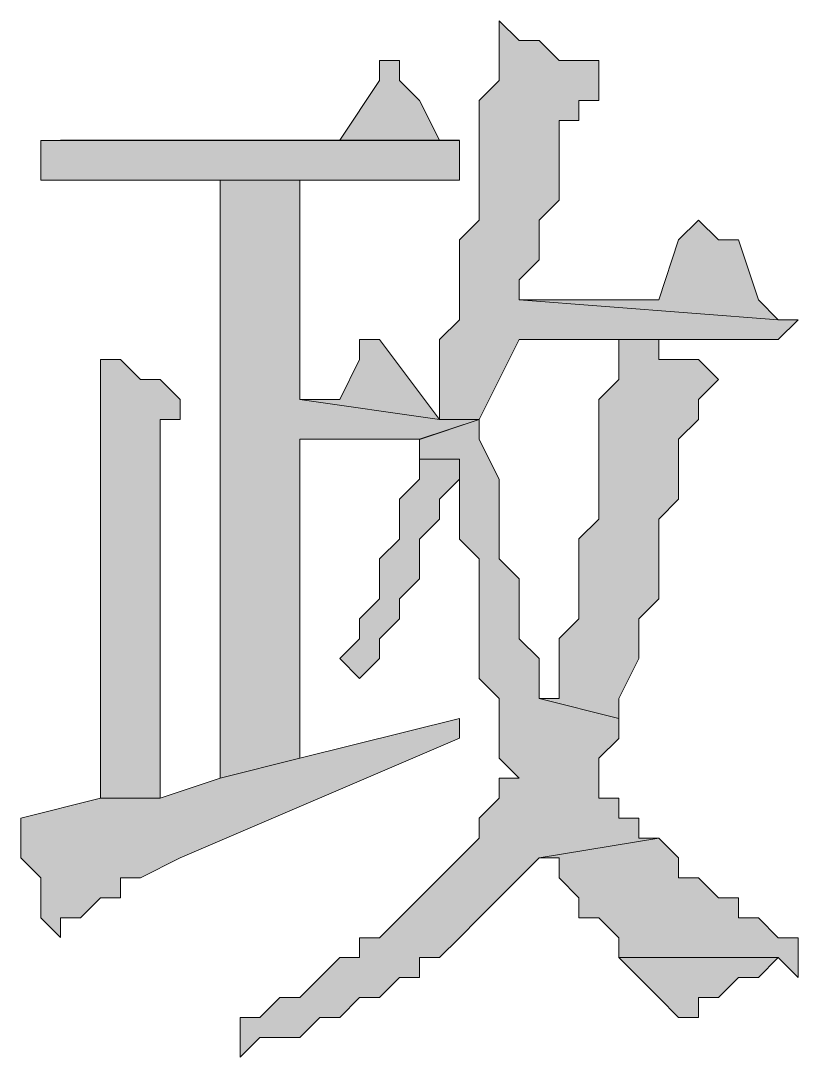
# Model space of a CAD drawing. Header units: millimetres. Extents: x 6 to 291, y 4 to 206.
# Drawn here: x 114.596 to 116.247, y 12.996 to 15.198 of the extents above; entities that cross this region are included whole.
import ezdxf

# ---------------------------------------------------------------- set-up
doc = ezdxf.new("R2010")
doc.units = ezdxf.units.MM
doc.layers.add('C00-00-00', color=7, linetype='Continuous')

msp = doc.modelspace()

# ---------------------------------------------------------------- hatches: boundary and pattern name
at = {"layer": 'C00-00-00'}
h = msp.add_hatch(color=256, dxfattribs=at)
h.dxf.hatch_style = 2
h.paths.add_polyline_path([(115.612331, 15.197667), (115.612331, 15.070667), (115.569998, 15.028334), (115.569998, 14.943667), (115.569998, 14.901334), (115.569998, 14.774334), (115.527664, 14.732001), (115.527664, 14.647334), (115.527664, 14.605001), (115.527664, 14.562667), (115.485331, 14.520334), (115.485331, 14.435667), (115.485331, 14.393334), (115.485331, 14.351001), (115.569998, 14.351001), (115.654664, 14.520334), (116.204998, 14.520334), (116.247331, 14.562667), (116.204998, 14.562667), (115.654664, 14.605001), (115.654664, 14.647334), (115.696998, 14.689667), (115.696998, 14.732001), (115.696998, 14.774334), (115.739331, 14.816667), (115.739331, 14.859001), (115.739331, 14.943667), (115.739331, 14.986001), (115.781664, 14.986001), (115.781664, 15.028334), (115.823998, 15.028334), (115.823998, 15.070667), (115.823998, 15.113001), (115.739331, 15.113001), (115.696998, 15.155334), (115.654664, 15.155334)])
h = msp.add_hatch(color=256, dxfattribs=at)
h.dxf.hatch_style = 2
h.paths.add_polyline_path([(115.358333, 15.112999), (115.358333, 15.070665), (115.273667, 14.943665), (114.681, 14.943665), (115.527667, 14.943665), (115.485333, 14.943665), (115.443, 15.028332), (115.400667, 15.070665), (115.400667, 15.112999)])
h = msp.add_hatch(color=256, dxfattribs=at)
h.dxf.hatch_style = 2
h.paths.add_polyline_path([(114.638666, 14.943661), (114.638666, 14.858995), (115.527666, 14.858995), (115.527666, 14.901328), (115.527666, 14.943661), (114.681, 14.943661)])
h = msp.add_hatch(color=256, dxfattribs=at)
h.dxf.hatch_style = 2
h.paths.add_polyline_path([(115.188996, 14.859009), (115.019663, 14.859009), (115.019663, 13.589009), (115.188996, 13.631342), (115.188996, 14.308675), (115.442996, 14.308675), (115.569996, 14.351009), (115.485329, 14.351009), (115.188996, 14.393342)])
h = msp.add_hatch(color=256, dxfattribs=at)
h.dxf.hatch_style = 2
h.paths.add_polyline_path([(116.035666, 14.77434), (115.993333, 14.732007), (115.950999, 14.605007), (115.654666, 14.605007), (116.204999, 14.562674), (116.162666, 14.605007), (116.120333, 14.732007), (116.077999, 14.732007)])
h = msp.add_hatch(color=256, dxfattribs=at)
h.dxf.hatch_style = 2
h.paths.add_polyline_path([(115.315999, 14.520334), (115.315999, 14.478001), (115.273666, 14.393334), (115.188999, 14.393334), (115.485332, 14.351001), (115.358332, 14.520334)])
h = msp.add_hatch(color=256, dxfattribs=at)
h.dxf.hatch_style = 2
h.paths.add_polyline_path([(115.908663, 14.520334), (115.86633, 14.520334), (115.86633, 14.435668), (115.823997, 14.393334), (115.823997, 14.266334), (115.823997, 14.224001), (115.823997, 14.139334), (115.781663, 14.097001), (115.781663, 14.012334), (115.781663, 13.970001), (115.781663, 13.927668), (115.73933, 13.885334), (115.73933, 13.843001), (115.73933, 13.800668), (115.73933, 13.758334), (115.696997, 13.758334), (115.86633, 13.716001), (115.86633, 13.758334), (115.908663, 13.843001), (115.908663, 13.885334), (115.908663, 13.927668), (115.950997, 13.970001), (115.950997, 14.012334), (115.950997, 14.054668), (115.950997, 14.139334), (115.99333, 14.181668), (115.99333, 14.224001), (115.99333, 14.308668), (116.035663, 14.351001), (116.035663, 14.393334), (116.077997, 14.435668), (116.035663, 14.478001), (115.99333, 14.478001), (115.950997, 14.478001), (115.950997, 14.520334)])
h = msp.add_hatch(color=256, dxfattribs=at)
h.dxf.hatch_style = 2
h.paths.add_polyline_path([(114.765669, 14.478008), (114.765669, 13.546675), (114.892669, 13.546675), (114.892669, 14.351008), (114.935003, 14.351008), (114.935003, 14.393342), (114.892669, 14.435675), (114.850336, 14.435675), (114.808003, 14.478008)])
h = msp.add_hatch(color=256, dxfattribs=at)
h.dxf.hatch_style = 2
h.paths.add_polyline_path([(115.569997, 14.350997), (115.442997, 14.308664), (115.442997, 14.266331), (115.527663, 14.266331), (115.527663, 14.223997), (115.527663, 14.096997), (115.569997, 14.054664), (115.569997, 13.969997), (115.569997, 13.885331), (115.569997, 13.800664), (115.61233, 13.758331), (115.61233, 13.715997), (115.61233, 13.673664), (115.61233, 13.631331), (115.654663, 13.588997), (115.61233, 13.588997), (115.61233, 13.546664), (115.569997, 13.504331), (115.569997, 13.461997), (115.527663, 13.419664), (115.48533, 13.377331), (115.442997, 13.334997), (115.400663, 13.292664), (115.35833, 13.250331), (115.315997, 13.250331), (115.315997, 13.207997), (115.273663, 13.207997), (115.23133, 13.165664), (115.188997, 13.123331), (115.146663, 13.123331), (115.10433, 13.080997), (115.061997, 13.080997), (115.061997, 13.038664), (115.061997, 12.996331), (115.10433, 13.038664), (115.146663, 13.038664), (115.188997, 13.038664), (115.23133, 13.080997), (115.273663, 13.080997), (115.315997, 13.123331), (115.35833, 13.123331), (115.400663, 13.165664), (115.442997, 13.165664), (115.442997, 13.207997), (115.48533, 13.207997), (115.527663, 13.250331), (115.569997, 13.292664), (115.61233, 13.334997), (115.654663, 13.377331), (115.696997, 13.419664), (115.950997, 13.461997), (115.908663, 13.461997), (115.908663, 13.504331), (115.86633, 13.504331), (115.86633, 13.546664), (115.823997, 13.546664), (115.823997, 13.588997), (115.823997, 13.631331), (115.86633, 13.673664), (115.86633, 13.715997), (115.696997, 13.758331), (115.696997, 13.800664), (115.696997, 13.842997), (115.654663, 13.885331), (115.654663, 13.927664), (115.654663, 13.969997), (115.654663, 14.012331), (115.61233, 14.054664), (115.61233, 14.139331), (115.61233, 14.181664), (115.61233, 14.223997), (115.569997, 14.308664)])
h = msp.add_hatch(color=256, dxfattribs=at)
h.dxf.hatch_style = 2
h.paths.add_polyline_path([(115.443002, 14.266329), (115.443002, 14.223995), (115.400669, 14.181662), (115.400669, 14.139329), (115.400669, 14.096995), (115.358335, 14.054662), (115.358335, 14.012329), (115.358335, 13.969995), (115.316002, 13.927662), (115.316002, 13.885329), (115.273669, 13.842995), (115.316002, 13.800662), (115.358335, 13.842995), (115.358335, 13.885329), (115.400669, 13.927662), (115.400669, 13.969995), (115.443002, 14.012329), (115.443002, 14.054662), (115.443002, 14.096995), (115.485335, 14.139329), (115.485335, 14.181662), (115.527669, 14.223995), (115.527669, 14.266329)])
h = msp.add_hatch(color=256, dxfattribs=at)
h.dxf.hatch_style = 2
h.paths.add_polyline_path([(115.527671, 13.716007), (115.189004, 13.63134), (115.019671, 13.589007), (114.892671, 13.546674), (114.765671, 13.546674), (114.596337, 13.50434), (114.596337, 13.462007), (114.596337, 13.419674), (114.638671, 13.37734), (114.638671, 13.335007), (114.638671, 13.292674), (114.681004, 13.25034), (114.681004, 13.292674), (114.723337, 13.292674), (114.765671, 13.335007), (114.808004, 13.335007), (114.808004, 13.37734), (114.850337, 13.37734), (114.935004, 13.419674), (115.527671, 13.673674)])
h = msp.add_hatch(color=256, dxfattribs=at)
h.dxf.hatch_style = 2
h.paths.add_polyline_path([(115.950997, 13.462001), (115.696997, 13.419668), (115.739331, 13.419668), (115.739331, 13.377334), (115.781664, 13.335001), (115.781664, 13.292668), (115.823997, 13.292668), (115.866331, 13.250334), (115.866331, 13.208001), (116.204997, 13.208001), (116.247331, 13.165668), (116.247331, 13.250334), (116.204997, 13.250334), (116.162664, 13.292668), (116.120331, 13.292668), (116.120331, 13.335001), (116.077997, 13.335001), (116.035664, 13.377334), (115.993331, 13.377334), (115.993331, 13.419668)])
h = msp.add_hatch(color=256, dxfattribs=at)
h.dxf.hatch_style = 2
h.paths.add_polyline_path([(115.866337, 13.207995), (115.90867, 13.165662), (115.951003, 13.123329), (115.993337, 13.080995), (116.03567, 13.080995), (116.03567, 13.123329), (116.078003, 13.123329), (116.120337, 13.165662), (116.16267, 13.165662), (116.205003, 13.207995)])

# ---------------------------------------------------------------- linework, layer by layer
at = {"layer": 'C00-00-00', "lineweight": 13}
for points in [[(115.612331, 15.197667), (115.612331, 15.070667), (115.569998, 15.028334), (115.569998, 14.943667), (115.569998, 14.901334), (115.569998, 14.774334), (115.527664, 14.732001), (115.527664, 14.647334), (115.527664, 14.605001), (115.527664, 14.562667), (115.485331, 14.520334), (115.485331, 14.435667), (115.485331, 14.393334), (115.485331, 14.351001), (115.569998, 14.351001), (115.654664, 14.520334), (116.204998, 14.520334), (116.247331, 14.562667), (116.204998, 14.562667), (115.654664, 14.605001), (115.654664, 14.647334), (115.696998, 14.689667), (115.696998, 14.732001), (115.696998, 14.774334), (115.739331, 14.816667), (115.739331, 14.859001), (115.739331, 14.943667), (115.739331, 14.986001), (115.781664, 14.986001), (115.781664, 15.028334), (115.823998, 15.028334), (115.823998, 15.070667), (115.823998, 15.113001), (115.739331, 15.113001), (115.696998, 15.155334), (115.654664, 15.155334)], [(115.358333, 15.112999), (115.358333, 15.070665), (115.273667, 14.943665), (114.681, 14.943665), (115.527667, 14.943665), (115.485333, 14.943665), (115.443, 15.028332), (115.400667, 15.070665), (115.400667, 15.112999)], [(114.638666, 14.943661), (114.638666, 14.858995), (115.527666, 14.858995), (115.527666, 14.901328), (115.527666, 14.943661), (114.681, 14.943661)], [(115.188996, 14.859009), (115.019663, 14.859009), (115.019663, 13.589009), (115.188996, 13.631342), (115.188996, 14.308675), (115.442996, 14.308675), (115.569996, 14.351009), (115.485329, 14.351009), (115.188996, 14.393342)], [(116.035666, 14.77434), (115.993333, 14.732007), (115.950999, 14.605007), (115.654666, 14.605007), (116.204999, 14.562674), (116.162666, 14.605007), (116.120333, 14.732007), (116.077999, 14.732007)], [(115.315999, 14.520334), (115.315999, 14.478001), (115.273666, 14.393334), (115.188999, 14.393334), (115.485332, 14.351001), (115.358332, 14.520334)], [(115.908663, 14.520334), (115.86633, 14.520334), (115.86633, 14.435668), (115.823997, 14.393334), (115.823997, 14.266334), (115.823997, 14.224001), (115.823997, 14.139334), (115.781663, 14.097001), (115.781663, 14.012334), (115.781663, 13.970001), (115.781663, 13.927668), (115.73933, 13.885334), (115.73933, 13.843001), (115.73933, 13.800668), (115.73933, 13.758334), (115.696997, 13.758334), (115.86633, 13.716001), (115.86633, 13.758334), (115.908663, 13.843001), (115.908663, 13.885334), (115.908663, 13.927668), (115.950997, 13.970001), (115.950997, 14.012334), (115.950997, 14.054668), (115.950997, 14.139334), (115.99333, 14.181668), (115.99333, 14.224001), (115.99333, 14.308668), (116.035663, 14.351001), (116.035663, 14.393334), (116.077997, 14.435668), (116.035663, 14.478001), (115.99333, 14.478001), (115.950997, 14.478001), (115.950997, 14.520334)], [(114.765669, 14.478008), (114.765669, 13.546675), (114.892669, 13.546675), (114.892669, 14.351008), (114.935003, 14.351008), (114.935003, 14.393342), (114.892669, 14.435675), (114.850336, 14.435675), (114.808003, 14.478008)], [(115.569997, 14.350997), (115.442997, 14.308664), (115.442997, 14.266331), (115.527663, 14.266331), (115.527663, 14.223997), (115.527663, 14.096997), (115.569997, 14.054664), (115.569997, 13.969997), (115.569997, 13.885331), (115.569997, 13.800664), (115.61233, 13.758331), (115.61233, 13.715997), (115.61233, 13.673664), (115.61233, 13.631331), (115.654663, 13.588997), (115.61233, 13.588997), (115.61233, 13.546664), (115.569997, 13.504331), (115.569997, 13.461997), (115.527663, 13.419664), (115.48533, 13.377331), (115.442997, 13.334997), (115.400663, 13.292664), (115.35833, 13.250331), (115.315997, 13.250331), (115.315997, 13.207997), (115.273663, 13.207997), (115.23133, 13.165664), (115.188997, 13.123331), (115.146663, 13.123331), (115.10433, 13.080997), (115.061997, 13.080997), (115.061997, 13.038664), (115.061997, 12.996331), (115.10433, 13.038664), (115.146663, 13.038664), (115.188997, 13.038664), (115.23133, 13.080997), (115.273663, 13.080997), (115.315997, 13.123331), (115.35833, 13.123331), (115.400663, 13.165664), (115.442997, 13.165664), (115.442997, 13.207997), (115.48533, 13.207997), (115.527663, 13.250331), (115.569997, 13.292664), (115.61233, 13.334997), (115.654663, 13.377331), (115.696997, 13.419664), (115.950997, 13.461997), (115.908663, 13.461997), (115.908663, 13.504331), (115.86633, 13.504331), (115.86633, 13.546664), (115.823997, 13.546664), (115.823997, 13.588997), (115.823997, 13.631331), (115.86633, 13.673664), (115.86633, 13.715997), (115.696997, 13.758331), (115.696997, 13.800664), (115.696997, 13.842997), (115.654663, 13.885331), (115.654663, 13.927664), (115.654663, 13.969997), (115.654663, 14.012331), (115.61233, 14.054664), (115.61233, 14.139331), (115.61233, 14.181664), (115.61233, 14.223997), (115.569997, 14.308664)], [(115.443002, 14.266329), (115.443002, 14.223995), (115.400669, 14.181662), (115.400669, 14.139329), (115.400669, 14.096995), (115.358335, 14.054662), (115.358335, 14.012329), (115.358335, 13.969995), (115.316002, 13.927662), (115.316002, 13.885329), (115.273669, 13.842995), (115.316002, 13.800662), (115.358335, 13.842995), (115.358335, 13.885329), (115.400669, 13.927662), (115.400669, 13.969995), (115.443002, 14.012329), (115.443002, 14.054662), (115.443002, 14.096995), (115.485335, 14.139329), (115.485335, 14.181662), (115.527669, 14.223995), (115.527669, 14.266329)], [(115.527671, 13.716007), (115.189004, 13.63134), (115.019671, 13.589007), (114.892671, 13.546674), (114.765671, 13.546674), (114.596337, 13.50434), (114.596337, 13.462007), (114.596337, 13.419674), (114.638671, 13.37734), (114.638671, 13.335007), (114.638671, 13.292674), (114.681004, 13.25034), (114.681004, 13.292674), (114.723337, 13.292674), (114.765671, 13.335007), (114.808004, 13.335007), (114.808004, 13.37734), (114.850337, 13.37734), (114.935004, 13.419674), (115.527671, 13.673674)], [(115.950997, 13.462001), (115.696997, 13.419668), (115.739331, 13.419668), (115.739331, 13.377334), (115.781664, 13.335001), (115.781664, 13.292668), (115.823997, 13.292668), (115.866331, 13.250334), (115.866331, 13.208001), (116.204997, 13.208001), (116.247331, 13.165668), (116.247331, 13.250334), (116.204997, 13.250334), (116.162664, 13.292668), (116.120331, 13.292668), (116.120331, 13.335001), (116.077997, 13.335001), (116.035664, 13.377334), (115.993331, 13.377334), (115.993331, 13.419668)], [(115.866337, 13.207995), (115.90867, 13.165662), (115.951003, 13.123329), (115.993337, 13.080995), (116.03567, 13.080995), (116.03567, 13.123329), (116.078003, 13.123329), (116.120337, 13.165662), (116.16267, 13.165662), (116.205003, 13.207995)]]:
    msp.add_lwpolyline(points, close=True, dxfattribs=at)

doc.saveas('drawing.dxf')
